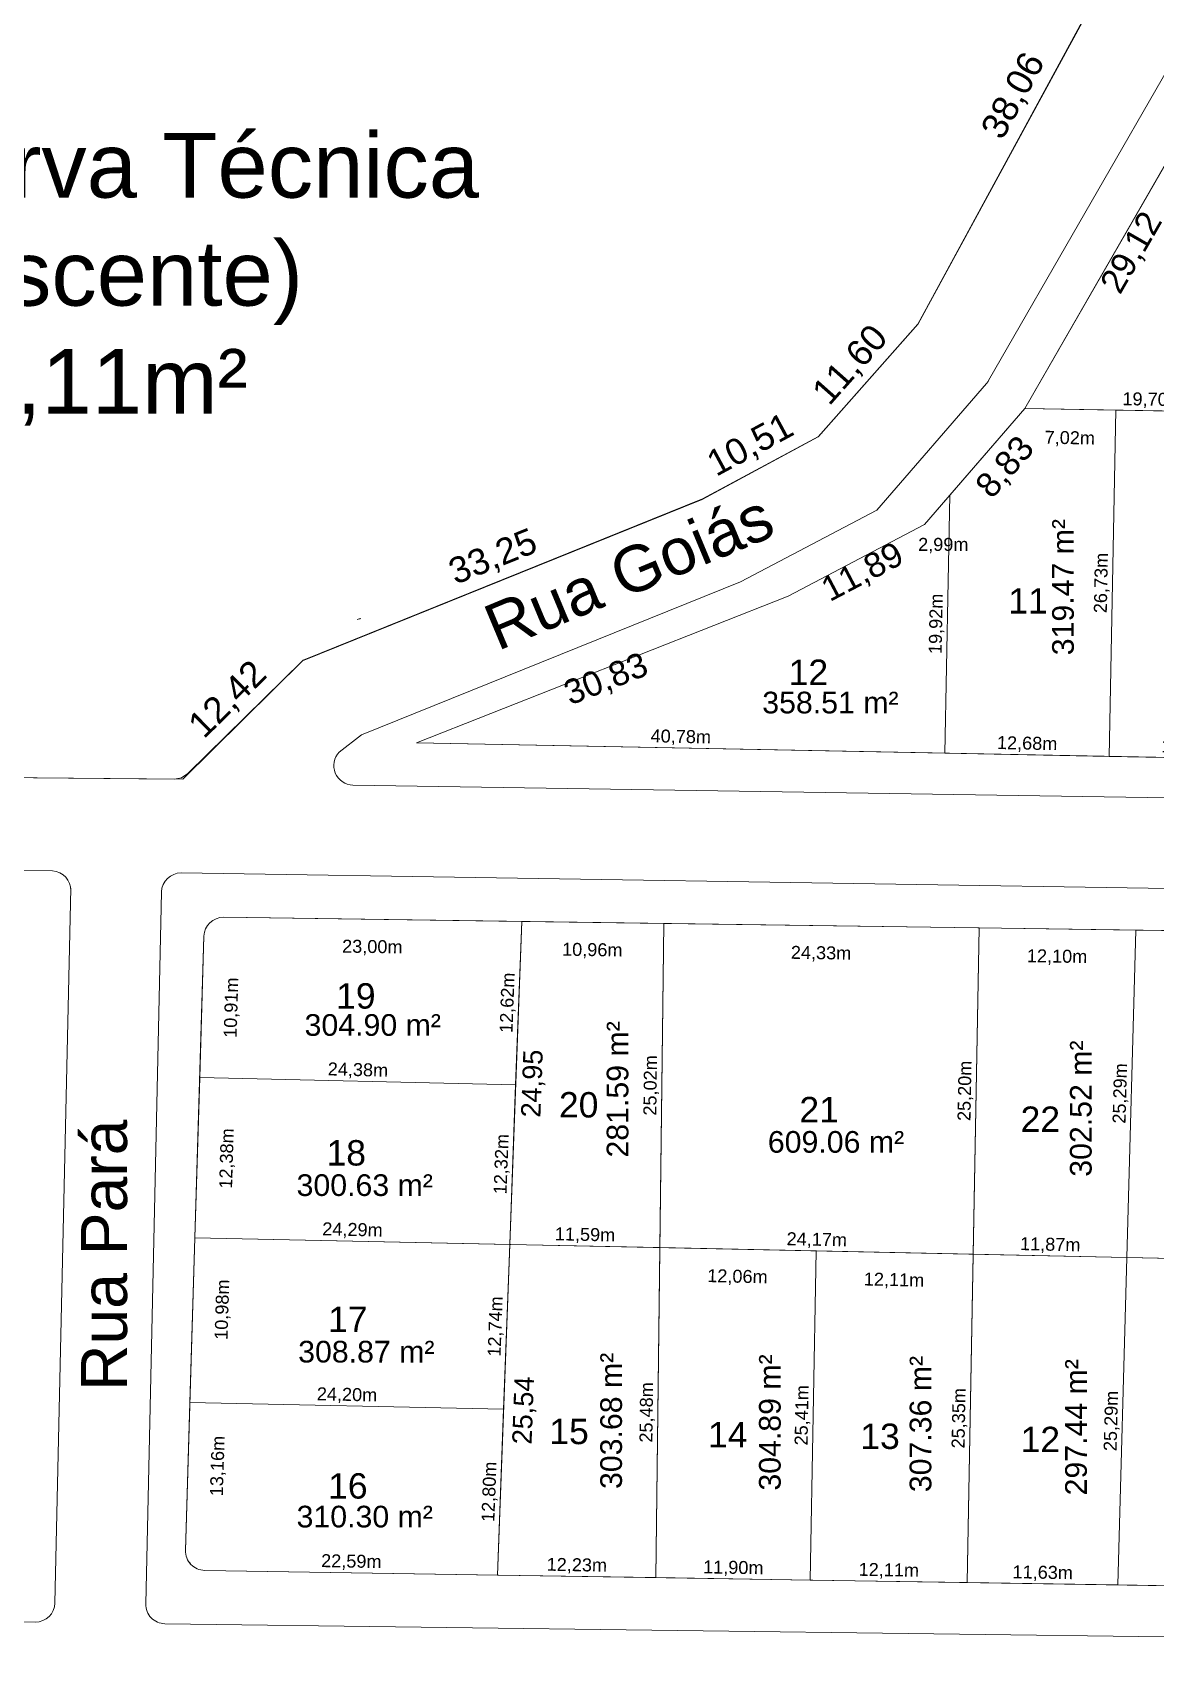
# Model space of a CAD drawing. Header units: metres. Extents: x 3808 to 8215, y 2374 to 6187.
# Drawn here: x 5029.4 to 5116, y 5505.1 to 5631.2 of the extents above; entities that cross this region are included whole.
import ezdxf
from ezdxf.enums import TextEntityAlignment as Align

# ---------------------------------------------------------------- set-up
doc = ezdxf.new("R2010")
doc.units = ezdxf.units.M
doc.linetypes.add('CONTINUO', pattern=[0])
for name, color, linetype in [('0 - RUAS', 7, 'Continuous'), ('Areas Lotes', 1, 'Continuous'), ('Calçada', 8, 'Continuous'), ('COTAS', 7, 'Continuous'), ('Lote', 7, 'Continuous'), ('Nome das Ruas', 7, 'Continuous'), ('Nº Lote', 7, 'Continuous'), ('PDF_REGIAO_POLILINHAS', 7, 'Continuous'), ('q', 9, 'CONTINUO'), ('quadras', 7, 'Continuous')]:
    doc.layers.add(name, color=color, linetype=linetype)
doc.styles.add('Arial', font='arial.ttf')
doc.styles.get("Standard").update_dxf_attribs({"font": 'arial.ttf'})
doc.dimstyles.new('Copy(2) of ISO-25', dxfattribs={"dimtxt": 1, "dimasz": 2.5, "dimexe": 1.25, "dimexo": 0.625, "dimgap": 0.2, "dimtad": 1, "dimtoh": 1, "dimlfac": 1, "dimzin": 1, "dimtxsty": 'Arial', "dimblk": 'NONE', "dimcen": 0, "dimse1": 1, "dimse2": 1, "dimsd1": 1, "dimsd2": 1, "dimclrt": 256, "dimaunit": 1, "dimadec": 3, "dimazin": 0, "dimtfac": 1, "dimtmove": 0, "dimatfit": 3, "dimldrblk": 'NONE', "dimfxl": 1, "dimtolj": 1, "dimtzin": 0, "dimarcsym": 0})
doc.dimstyles.new('COTA 2', dxfattribs={"dimtxt": 1.9, "dimasz": 2.5, "dimexe": 1.25, "dimexo": 0.625, "dimtad": 1, "dimlfac": 1, "dimzin": 1, "dimtxsty": 'Arial', "dimcen": 2.5, "dimse1": 1, "dimse2": 1, "dimsd1": 1, "dimsd2": 1, "dimclrt": 7, "dimadec": 0, "dimazin": 0, "dimtfac": 1, "dimtmove": 0, "dimatfit": 3, "dimfxl": 1, "dimtolj": 1, "dimtzin": 0, "dimarcsym": 0})

# ---------------------------------------------------------------- blocks, each defined once
blk = doc.blocks.new('*D364')
at = {"layer": 'Defpoints', "color": 0, "linetype": 'Continuous', "transparency": 16777216}
for p in [(5077.81, 5537.42), (5089.88, 5537.17), (5089.81, 5534.19)]:
    blk.add_point(p, dxfattribs=at)
at = {"layer": 'COTAS', "linetype": 'Continuous', "lineweight": 5, "transparency": 16777216, "insert": (5083.8, 5535.12), "char_height": 1, "attachment_point": 5, "rotation": 358.7842, "style": 'Arial'}
blk.add_mtext('\\A1;12,06m', dxfattribs=at)
blk = doc.blocks.new('_None')
blk = doc.blocks.new('*D372')
at = {"layer": 'Defpoints', "color": 0, "linetype": 'Continuous', "transparency": 16777216}
for p in [(5113.15, 5511.38), (5113.15, 5511.38), (5125.02, 5511.19)]:
    blk.add_point(p, dxfattribs=at)
at = {"layer": 'COTAS', "linetype": 'Continuous', "lineweight": 5, "transparency": 16777216, "insert": (5119.1, 5512.09), "char_height": 1, "attachment_point": 5, "rotation": 359.0845, "style": 'Arial'}
blk.add_mtext('\\A1;11,87m', dxfattribs=at)
blk = doc.blocks.new('*D373')
at = {"layer": 'Defpoints', "color": 0, "linetype": 'Continuous', "transparency": 16777216}
for p in [(5101.52, 5511.57), (5101.52, 5511.57), (5113.15, 5511.38)]:
    blk.add_point(p, dxfattribs=at)
at = {"layer": 'COTAS', "linetype": 'Continuous', "lineweight": 5, "transparency": 16777216, "insert": (5107.35, 5512.27), "char_height": 1, "attachment_point": 5, "rotation": 359.0845, "style": 'Arial'}
blk.add_mtext('\\A1;11,63m', dxfattribs=at)
blk = doc.blocks.new('*D374')
at = {"layer": 'Defpoints', "color": 0, "linetype": 'Continuous', "transparency": 16777216}
for p in [(5089.41, 5511.76), (5089.41, 5511.76), (5101.52, 5511.57)]:
    blk.add_point(p, dxfattribs=at)
at = {"layer": 'COTAS', "linetype": 'Continuous', "lineweight": 5, "transparency": 16777216, "insert": (5095.48, 5512.46), "char_height": 1, "attachment_point": 5, "rotation": 359.0845, "style": 'Arial'}
blk.add_mtext('\\A1;12,11m', dxfattribs=at)
blk = doc.blocks.new('*D375')
at = {"layer": 'Defpoints', "color": 0, "linetype": 'Continuous', "transparency": 16777216}
for p in [(5077.51, 5511.95), (5077.51, 5511.95), (5089.41, 5511.76)]:
    blk.add_point(p, dxfattribs=at)
at = {"layer": 'COTAS', "linetype": 'Continuous', "lineweight": 5, "transparency": 16777216, "insert": (5083.48, 5512.65), "char_height": 1, "attachment_point": 5, "rotation": 359.0845, "style": 'Arial'}
blk.add_mtext('\\A1;11,90m', dxfattribs=at)
blk = doc.blocks.new('*D376')
at = {"layer": 'Defpoints', "color": 0, "linetype": 'Continuous', "transparency": 16777216}
for p in [(5065.29, 5512.14), (5065.29, 5512.14), (5077.51, 5511.95)]:
    blk.add_point(p, dxfattribs=at)
at = {"layer": 'COTAS', "linetype": 'Continuous', "lineweight": 5, "transparency": 16777216, "insert": (5071.41, 5512.85), "char_height": 1, "attachment_point": 5, "rotation": 359.0845, "style": 'Arial'}
blk.add_mtext('\\A1;12,23m', dxfattribs=at)
blk = doc.blocks.new('*D377')
at = {"layer": 'Defpoints', "color": 0, "linetype": 'Continuous', "transparency": 16777216}
for p in [(5042.7, 5512.51), (5042.7, 5512.51), (5065.29, 5512.14)]:
    blk.add_point(p, dxfattribs=at)
at = {"layer": 'COTAS', "linetype": 'Continuous', "lineweight": 5, "transparency": 16777216, "insert": (5054.01, 5513.13), "char_height": 1, "attachment_point": 5, "rotation": 359.0845, "style": 'Arial'}
blk.add_mtext('\\A1;22,59m', dxfattribs=at)
blk = doc.blocks.new('*D378')
at = {"layer": 'Defpoints', "color": 0, "linetype": 'Continuous', "transparency": 16777216}
for p in [(5044.16, 5562.92), (5067.15, 5562.6), (5067.11, 5559.61)]:
    blk.add_point(p, dxfattribs=at)
at = {"layer": 'COTAS', "linetype": 'Continuous', "lineweight": 5, "transparency": 16777216, "insert": (5055.63, 5560.57), "char_height": 1, "attachment_point": 5, "rotation": 359.2012, "style": 'Arial'}
blk.add_mtext('\\A1;23,00m', dxfattribs=at)
blk = doc.blocks.new('*D379')
at = {"layer": 'Defpoints', "color": 0, "linetype": 'Continuous', "transparency": 16777216}
for p in [(5067.15, 5562.6), (5078.11, 5562.45), (5078.07, 5559.45)]:
    blk.add_point(p, dxfattribs=at)
at = {"layer": 'COTAS', "linetype": 'Continuous', "lineweight": 5, "transparency": 16777216, "insert": (5072.6, 5560.33), "char_height": 1, "attachment_point": 5, "rotation": 359.2012, "style": 'Arial'}
blk.add_mtext('\\A1;10,96m', dxfattribs=at)
blk = doc.blocks.new('*D380')
at = {"layer": 'Defpoints', "color": 0, "linetype": 'Continuous', "transparency": 16777216}
for p in [(5078.11, 5562.45), (5102.44, 5562.11), (5102.4, 5559.11)]:
    blk.add_point(p, dxfattribs=at)
at = {"layer": 'COTAS', "linetype": 'Continuous', "lineweight": 5, "transparency": 16777216, "insert": (5090.25, 5560.09), "char_height": 1, "attachment_point": 5, "rotation": 359.2012, "style": 'Arial'}
blk.add_mtext('\\A1;24,33m', dxfattribs=at)
blk = doc.blocks.new('*D381')
at = {"layer": 'Defpoints', "color": 0, "linetype": 'Continuous', "transparency": 16777216}
for p in [(5102.44, 5562.11), (5114.54, 5561.94), (5114.5, 5558.95)]:
    blk.add_point(p, dxfattribs=at)
at = {"layer": 'COTAS', "linetype": 'Continuous', "lineweight": 5, "transparency": 16777216, "insert": (5108.46, 5559.83), "char_height": 1, "attachment_point": 5, "rotation": 359.2012, "style": 'Arial'}
blk.add_mtext('\\A1;12,10m', dxfattribs=at)
blk = doc.blocks.new('*D382')
at = {"layer": 'Defpoints', "color": 0, "linetype": 'Continuous', "transparency": 16777216}
for p in [(5114.54, 5561.94), (5126.45, 5561.77), (5126.4, 5558.78)]:
    blk.add_point(p, dxfattribs=at)
at = {"layer": 'COTAS', "linetype": 'Continuous', "lineweight": 5, "transparency": 16777216, "insert": (5120.46, 5559.66), "char_height": 1, "attachment_point": 5, "rotation": 359.2012, "style": 'Arial'}
blk.add_mtext('\\A1;11,90m', dxfattribs=at)
blk = doc.blocks.new('*D403')
at = {"layer": 'Defpoints', "color": 0, "linetype": 'Continuous', "transparency": 16777216}
for p in [(5113.85, 5536.66), (5113.85, 5536.66), (5125.73, 5536.41)]:
    blk.add_point(p, dxfattribs=at)
at = {"layer": 'COTAS', "linetype": 'Continuous', "lineweight": 5, "transparency": 16777216, "insert": (5119.8, 5537.33), "char_height": 1, "attachment_point": 5, "rotation": 358.7842, "style": 'Arial'}
blk.add_mtext('\\A1;11,88m', dxfattribs=at)
blk = doc.blocks.new('*D404')
at = {"layer": 'Defpoints', "color": 0, "linetype": 'Continuous', "transparency": 16777216}
for p in [(5101.98, 5536.91), (5101.98, 5536.91), (5113.85, 5536.66)]:
    blk.add_point(p, dxfattribs=at)
at = {"layer": 'COTAS', "linetype": 'Continuous', "lineweight": 5, "transparency": 16777216, "insert": (5107.93, 5537.59), "char_height": 1, "attachment_point": 5, "rotation": 358.7842, "style": 'Arial'}
blk.add_mtext('\\A1;11,87m', dxfattribs=at)
blk = doc.blocks.new('*D405')
at = {"layer": 'Defpoints', "color": 0, "linetype": 'Continuous', "transparency": 16777216}
for p in [(5077.81, 5537.42), (5077.81, 5537.42), (5101.98, 5536.91)]:
    blk.add_point(p, dxfattribs=at)
at = {"layer": 'COTAS', "linetype": 'Continuous', "lineweight": 5, "transparency": 16777216, "insert": (5089.92, 5537.97), "char_height": 1, "attachment_point": 5, "rotation": 358.7842, "style": 'Arial'}
blk.add_mtext('\\A1;24,17m', dxfattribs=at)
blk = doc.blocks.new('*D406')
at = {"layer": 'Defpoints', "color": 0, "linetype": 'Continuous', "transparency": 16777216}
for p in [(5066.23, 5537.67), (5066.23, 5537.67), (5077.81, 5537.42)]:
    blk.add_point(p, dxfattribs=at)
at = {"layer": 'COTAS', "linetype": 'Continuous', "lineweight": 5, "transparency": 16777216, "insert": (5072.04, 5538.35), "char_height": 1, "attachment_point": 5, "rotation": 358.7842, "style": 'Arial'}
blk.add_mtext('\\A1;11,59m', dxfattribs=at)
blk = doc.blocks.new('*D407')
at = {"layer": 'Defpoints', "color": 0, "linetype": 'Continuous', "transparency": 16777216}
for p in [(5041.94, 5538.18), (5041.94, 5538.18), (5066.23, 5537.67)]:
    blk.add_point(p, dxfattribs=at)
at = {"layer": 'COTAS', "linetype": 'Continuous', "lineweight": 5, "transparency": 16777216, "insert": (5054.1, 5538.73), "char_height": 1, "attachment_point": 5, "rotation": 358.7842, "style": 'Arial'}
blk.add_mtext('\\A1;24,29m', dxfattribs=at)
blk = doc.blocks.new('*D408')
at = {"layer": 'Defpoints', "color": 0, "linetype": 'Continuous', "transparency": 16777216}
for p in [(5089.88, 5537.17), (5101.98, 5536.91), (5101.92, 5533.94)]:
    blk.add_point(p, dxfattribs=at)
at = {"layer": 'COTAS', "linetype": 'Continuous', "lineweight": 5, "transparency": 16777216, "insert": (5095.88, 5534.86), "char_height": 1, "attachment_point": 5, "rotation": 358.7842, "style": 'Arial'}
blk.add_mtext('\\A1;12,11m', dxfattribs=at)
blk = doc.blocks.new('*D421')
at = {"layer": 'Defpoints', "color": 0, "linetype": 'Continuous', "transparency": 16777216}
for p in [(5114.54, 5561.94), (5114.54, 5561.94), (5113.85, 5536.66)]:
    blk.add_point(p, dxfattribs=at)
at = {"layer": 'COTAS', "linetype": 'Continuous', "lineweight": 5, "transparency": 16777216, "insert": (5113.39, 5549.32), "char_height": 1, "attachment_point": 5, "rotation": 88.4198, "style": 'Arial'}
blk.add_mtext('\\A1;25,29m', dxfattribs=at)
blk = doc.blocks.new('*D422')
at = {"layer": 'Defpoints', "color": 0, "linetype": 'Continuous', "transparency": 16777216}
for p in [(5113.85, 5536.66), (5113.15, 5511.38), (5113.15, 5511.38)]:
    blk.add_point(p, dxfattribs=at)
at = {"layer": 'COTAS', "linetype": 'Continuous', "lineweight": 5, "transparency": 16777216, "insert": (5112.7, 5524.04), "char_height": 1, "attachment_point": 5, "rotation": 88.4198, "style": 'Arial'}
blk.add_mtext('\\A1;25,29m', dxfattribs=at)
blk = doc.blocks.new('*D423')
at = {"layer": 'Defpoints', "color": 0, "linetype": 'Continuous', "transparency": 16777216}
for p in [(5101.98, 5536.91), (5101.52, 5511.57), (5101.52, 5511.57)]:
    blk.add_point(p, dxfattribs=at)
at = {"layer": 'COTAS', "linetype": 'Continuous', "lineweight": 5, "transparency": 16777216, "insert": (5100.95, 5524.25), "char_height": 1, "attachment_point": 5, "rotation": 88.9548, "style": 'Arial'}
blk.add_mtext('\\A1;25,35m', dxfattribs=at)
blk = doc.blocks.new('*D424')
at = {"layer": 'Defpoints', "color": 0, "linetype": 'Continuous', "transparency": 16777216}
for p in [(5102.44, 5562.11), (5102.44, 5562.11), (5101.98, 5536.91)]:
    blk.add_point(p, dxfattribs=at)
at = {"layer": 'COTAS', "linetype": 'Continuous', "lineweight": 5, "transparency": 16777216, "insert": (5101.41, 5549.52), "char_height": 1, "attachment_point": 5, "rotation": 88.9548, "style": 'Arial'}
blk.add_mtext('\\A1;25,20m', dxfattribs=at)
blk = doc.blocks.new('*D425')
at = {"layer": 'Defpoints', "color": 0, "linetype": 'Continuous', "transparency": 16777216}
for p in [(5089.88, 5537.17), (5089.41, 5511.76), (5089.41, 5511.76)]:
    blk.add_point(p, dxfattribs=at)
at = {"layer": 'COTAS', "linetype": 'Continuous', "lineweight": 5, "transparency": 16777216, "insert": (5088.84, 5524.48), "char_height": 1, "attachment_point": 5, "rotation": 88.9548, "style": 'Arial'}
blk.add_mtext('\\A1;25,41m', dxfattribs=at)
blk = doc.blocks.new('*D426')
at = {"layer": 'Defpoints', "color": 0, "linetype": 'Continuous', "transparency": 16777216}
for p in [(5077.81, 5537.42), (5077.51, 5511.95), (5077.51, 5511.95)]:
    blk.add_point(p, dxfattribs=at)
at = {"layer": 'COTAS', "linetype": 'Continuous', "lineweight": 5, "transparency": 16777216, "insert": (5076.86, 5524.7), "char_height": 1, "attachment_point": 5, "rotation": 89.3217, "style": 'Arial'}
blk.add_mtext('\\A1;25,48m', dxfattribs=at)
blk = doc.blocks.new('*D427')
at = {"layer": 'Defpoints', "color": 0, "linetype": 'Continuous', "transparency": 16777216}
for p in [(5078.11, 5562.45), (5078.11, 5562.45), (5077.81, 5537.42)]:
    blk.add_point(p, dxfattribs=at)
at = {"layer": 'COTAS', "linetype": 'Continuous', "lineweight": 5, "transparency": 16777216, "insert": (5077.16, 5549.94), "char_height": 1, "attachment_point": 5, "rotation": 89.3217, "style": 'Arial'}
blk.add_mtext('\\A1;25,02m', dxfattribs=at)
blk = doc.blocks.new('*D428')
at = {"layer": 'Defpoints', "color": 0, "linetype": 'Continuous', "transparency": 16777216}
for p in [(5042.31, 5550.56), (5042.31, 5550.56), (5066.69, 5549.98)]:
    blk.add_point(p, dxfattribs=at)
at = {"layer": 'COTAS', "linetype": 'Continuous', "lineweight": 5, "transparency": 16777216, "insert": (5054.52, 5551.07), "char_height": 1, "attachment_point": 5, "rotation": 358.6431, "style": 'Arial'}
blk.add_mtext('\\A1;24,38m', dxfattribs=at)
blk = doc.blocks.new('*D429')
at = {"layer": 'Defpoints', "color": 0, "linetype": 'Continuous', "transparency": 16777216}
for p in [(5041.56, 5525.45), (5065.76, 5524.94), (5065.76, 5524.94)]:
    blk.add_point(p, dxfattribs=at)
at = {"layer": 'COTAS', "linetype": 'Continuous', "lineweight": 5, "transparency": 16777216, "insert": (5053.68, 5526), "char_height": 1, "attachment_point": 5, "rotation": 358.7842, "style": 'Arial'}
blk.add_mtext('\\A1;24,20m', dxfattribs=at)
blk = doc.blocks.new('*D430')
at = {"layer": 'Defpoints', "color": 0, "linetype": 'Continuous', "transparency": 16777216}
for p in [(5065.76, 5524.94), (5065.76, 5524.94), (5065.29, 5512.14)]:
    blk.add_point(p, dxfattribs=at)
at = {"layer": 'COTAS', "linetype": 'Continuous', "lineweight": 5, "transparency": 16777216, "insert": (5064.72, 5518.57), "char_height": 1, "attachment_point": 5, "rotation": 87.8827, "style": 'Arial'}
blk.add_mtext('\\A1;12,80m', dxfattribs=at)
blk = doc.blocks.new('*D431')
at = {"layer": 'Defpoints', "color": 0, "linetype": 'Continuous', "transparency": 16777216}
for p in [(5066.23, 5537.67), (5066.23, 5537.67), (5065.76, 5524.94)]:
    blk.add_point(p, dxfattribs=at)
at = {"layer": 'COTAS', "linetype": 'Continuous', "lineweight": 5, "transparency": 16777216, "insert": (5065.2, 5531.33), "char_height": 1, "attachment_point": 5, "rotation": 87.8827, "style": 'Arial'}
blk.add_mtext('\\A1;12,74m', dxfattribs=at)
blk = doc.blocks.new('*D432')
at = {"layer": 'Defpoints', "color": 0, "linetype": 'Continuous', "transparency": 16777216}
for p in [(5066.69, 5549.98), (5066.69, 5549.98), (5066.23, 5537.67)]:
    blk.add_point(p, dxfattribs=at)
at = {"layer": 'COTAS', "linetype": 'Continuous', "lineweight": 5, "transparency": 16777216, "insert": (5065.66, 5543.86), "char_height": 1, "attachment_point": 5, "rotation": 87.8827, "style": 'Arial'}
blk.add_mtext('\\A1;12,32m', dxfattribs=at)
blk = doc.blocks.new('*D433')
at = {"layer": 'Defpoints', "color": 0, "linetype": 'Continuous', "transparency": 16777216}
for p in [(5067.15, 5562.6), (5067.15, 5562.6), (5066.69, 5549.98)]:
    blk.add_point(p, dxfattribs=at)
at = {"layer": 'COTAS', "linetype": 'Continuous', "lineweight": 5, "transparency": 16777216, "insert": (5066.12, 5556.32), "char_height": 1, "attachment_point": 5, "rotation": 87.8827, "style": 'Arial'}
blk.add_mtext('\\A1;12,62m', dxfattribs=at)
blk = doc.blocks.new('*D434')
at = {"layer": 'Defpoints', "color": 0, "linetype": 'Continuous', "transparency": 16777216}
for p in [(5042.64, 5561.46), (5042.31, 5550.56), (5045.45, 5550.47)]:
    blk.add_point(p, dxfattribs=at)
at = {"layer": 'COTAS', "linetype": 'Continuous', "lineweight": 5, "transparency": 16777216, "insert": (5044.82, 5555.94), "char_height": 1, "attachment_point": 5, "rotation": 88.2896, "style": 'Arial'}
blk.add_mtext('\\A1;10,91m', dxfattribs=at)
blk = doc.blocks.new('*D435')
at = {"layer": 'Defpoints', "color": 0, "linetype": 'Continuous', "transparency": 16777216}
for p in [(5042.31, 5550.56), (5041.94, 5538.18), (5045.08, 5538.09)]:
    blk.add_point(p, dxfattribs=at)
at = {"layer": 'COTAS', "linetype": 'Continuous', "lineweight": 5, "transparency": 16777216, "insert": (5044.47, 5544.3), "char_height": 1, "attachment_point": 5, "rotation": 88.2896, "style": 'Arial'}
blk.add_mtext('\\A1;12,38m', dxfattribs=at)
blk = doc.blocks.new('*D436')
at = {"layer": 'Defpoints', "color": 0, "linetype": 'Continuous', "transparency": 16777216}
for p in [(5041.94, 5538.18), (5039.61, 5527.27), (5044.76, 5527.11)]:
    blk.add_point(p, dxfattribs=at)
at = {"layer": 'COTAS', "linetype": 'Continuous', "lineweight": 5, "transparency": 16777216, "insert": (5044.12, 5532.63), "char_height": 1, "attachment_point": 5, "rotation": 88.2896, "style": 'Arial'}
blk.add_mtext('\\A1;10,98m', dxfattribs=at)
blk = doc.blocks.new('*D437')
at = {"layer": 'Defpoints', "color": 0, "linetype": 'Continuous', "transparency": 16777216}
for p in [(5039.61, 5527.27), (5041.22, 5514.05), (5044.36, 5513.96)]:
    blk.add_point(p, dxfattribs=at)
at = {"layer": 'COTAS', "linetype": 'Continuous', "lineweight": 5, "transparency": 16777216, "insert": (5043.76, 5520.56), "char_height": 1, "attachment_point": 5, "rotation": 88.2896, "style": 'Arial'}
blk.add_mtext('\\A1;13,16m', dxfattribs=at)
blk = doc.blocks.new('*D451')
at = {"layer": 'Defpoints', "color": 0, "linetype": 'Continuous', "transparency": 16777216}
for p in [(5112.47, 5575.34), (5112.47, 5575.34), (5125.15, 5575.09)]:
    blk.add_point(p, dxfattribs=at)
at = {"layer": 'COTAS', "linetype": 'Continuous', "lineweight": 5, "transparency": 16777216, "insert": (5118.83, 5576.02), "char_height": 1, "attachment_point": 5, "rotation": 358.8709, "style": 'Arial'}
blk.add_mtext('\\A1;12,68m', dxfattribs=at)
blk = doc.blocks.new('*D452')
at = {"layer": 'Defpoints', "color": 0, "linetype": 'Continuous', "transparency": 16777216}
for p in [(5099.8, 5575.59), (5099.8, 5575.59), (5112.47, 5575.34)]:
    blk.add_point(p, dxfattribs=at)
at = {"layer": 'COTAS', "linetype": 'Continuous', "lineweight": 5, "transparency": 16777216, "insert": (5106.15, 5576.27), "char_height": 1, "attachment_point": 5, "rotation": 358.8709, "style": 'Arial'}
blk.add_mtext('\\A1;12,68m', dxfattribs=at)
blk = doc.blocks.new('*D453')
at = {"layer": 'Defpoints', "color": 0, "linetype": 'Continuous', "transparency": 16777216}
for p in [(5059.03, 5576.39), (5059.03, 5576.39), (5099.8, 5575.59)]:
    blk.add_point(p, dxfattribs=at)
at = {"layer": 'COTAS', "linetype": 'Continuous', "lineweight": 5, "transparency": 16777216, "insert": (5079.43, 5576.79), "char_height": 1, "attachment_point": 5, "rotation": 358.8709, "style": 'Arial'}
blk.add_mtext('\\A1;40,78m', dxfattribs=at)
blk = doc.blocks.new('*D454')
at = {"layer": 'Defpoints', "color": 0, "linetype": 'Continuous', "transparency": 16777216}
for p in [(5105.97, 5602.18), (5125.67, 5601.85), (5125.67, 5601.85)]:
    blk.add_point(p, dxfattribs=at)
at = {"layer": 'COTAS', "linetype": 'Continuous', "lineweight": 5, "transparency": 16777216, "insert": (5115.83, 5602.82), "char_height": 1, "attachment_point": 5, "rotation": 359.0442, "style": 'Arial'}
blk.add_mtext('\\A1;19,70m', dxfattribs=at)
blk = doc.blocks.new('*D468')
at = {"layer": 'Defpoints', "color": 0, "linetype": 'Continuous', "transparency": 16777216}
for p in [(5112.99, 5602.07), (5112.47, 5575.34), (5112.47, 5575.34)]:
    blk.add_point(p, dxfattribs=at)
at = {"layer": 'COTAS', "linetype": 'Continuous', "lineweight": 5, "transparency": 16777216, "insert": (5111.93, 5588.72), "char_height": 1, "attachment_point": 5, "rotation": 88.8972, "style": 'Arial'}
blk.add_mtext('\\A1;26,73m', dxfattribs=at)
blk = doc.blocks.new('*D469')
at = {"layer": 'Defpoints', "color": 0, "linetype": 'Continuous', "transparency": 16777216}
for p in [(5100.18, 5595.51), (5099.8, 5575.59), (5099.8, 5575.59)]:
    blk.add_point(p, dxfattribs=at)
at = {"layer": 'COTAS', "linetype": 'Continuous', "lineweight": 5, "transparency": 16777216, "insert": (5099.19, 5585.57), "char_height": 1, "attachment_point": 5, "rotation": 88.8972, "style": 'Arial'}
blk.add_mtext('\\A1;19,92m', dxfattribs=at)
blk = doc.blocks.new('*D481')
at = {"layer": 'Defpoints', "color": 0, "linetype": 'Continuous', "transparency": 16777216}
for p in [(5112.99, 5602.07), (5125.67, 5601.85), (5112.94, 5599.28)]:
    blk.add_point(p, dxfattribs=at)
at = {"layer": 'COTAS', "linetype": 'Continuous', "lineweight": 5, "transparency": 16777216, "insert": (5119.29, 5599.97), "char_height": 1, "attachment_point": 5, "rotation": 359.0442, "style": 'Arial'}
blk.add_mtext('\\A1;12,68m', dxfattribs=at)
blk = doc.blocks.new('*D482')
at = {"layer": 'Defpoints', "color": 0, "linetype": 'Continuous', "transparency": 16777216}
for p in [(5105.97, 5602.18), (5112.99, 5602.07), (5112.94, 5598.99)]:
    blk.add_point(p, dxfattribs=at)
at = {"layer": 'COTAS', "linetype": 'Continuous', "lineweight": 5, "transparency": 16777216, "insert": (5109.44, 5599.85), "char_height": 1, "attachment_point": 5, "rotation": 359.0442, "style": 'Arial'}
blk.add_mtext('\\A1;7,02m', dxfattribs=at)
blk = doc.blocks.new('*D483')
at = {"layer": 'Defpoints', "color": 0, "linetype": 'Continuous', "transparency": 16777216}
for p in [(5106.59, 5601.67), (5108.76, 5599.78), (5100.8, 5595)]:
    blk.add_point(p, dxfattribs=at)
at = {"layer": 'COTAS', "color": 7, "linetype": 'Continuous', "lineweight": 5, "transparency": 16777216, "insert": (5104.53, 5597.6), "char_height": 1.9, "attachment_point": 5, "rotation": 49.0672, "style": 'Arial'}
blk.add_mtext('\\A1;8,83', dxfattribs=at)
blk = doc.blocks.new('*D484')
at = {"layer": 'Defpoints', "color": 0, "linetype": 'Continuous', "transparency": 16777216}
for p in [(5106.29, 5601.91), (5104.33, 5599.65), (5107.23, 5597.13)]:
    blk.add_point(p, dxfattribs=at)
at = {"layer": 'COTAS', "linetype": 'Continuous', "lineweight": 5, "transparency": 16777216, "insert": (5099.68, 5591.61), "char_height": 1, "attachment_point": 5, "style": 'Arial'}
blk.add_mtext('\\A1;2,99m', dxfattribs=at)
blk = doc.blocks.new('*D485')
at = {"layer": 'Defpoints', "color": 0, "linetype": 'Continuous', "transparency": 16777216}
for p in [(5098.22, 5593.25), (5087.7, 5587.71), (5089.06, 5585.13)]:
    blk.add_point(p, dxfattribs=at)
at = {"layer": 'COTAS', "color": 7, "linetype": 'Continuous', "lineweight": 5, "transparency": 16777216, "insert": (5093.5, 5589.47), "char_height": 1.9, "attachment_point": 5, "rotation": 27.7759, "style": 'Arial'}
blk.add_mtext('\\A1;11,89', dxfattribs=at)
blk = doc.blocks.new('*D486')
at = {"layer": 'Defpoints', "color": 0, "linetype": 'Continuous', "transparency": 16777216}
for p in [(5087.7, 5587.71), (5059.03, 5576.39), (5060.01, 5573.9)]:
    blk.add_point(p, dxfattribs=at)
at = {"layer": 'COTAS', "color": 7, "linetype": 'Continuous', "lineweight": 5, "transparency": 16777216, "insert": (5073.7, 5581.2), "char_height": 1.9, "attachment_point": 5, "rotation": 21.535, "style": 'Arial'}
blk.add_mtext('\\A1;30,83', dxfattribs=at)
blk = doc.blocks.new('*D487')
at = {"layer": 'Defpoints', "color": 0, "linetype": 'Continuous', "transparency": 16777216}
for p in [(5120.48, 5627.42), (5105.97, 5602.18), (5108.57, 5600.68)]:
    blk.add_point(p, dxfattribs=at)
at = {"layer": 'COTAS', "color": 7, "linetype": 'Continuous', "lineweight": 5, "transparency": 16777216, "insert": (5114.3, 5614.18), "char_height": 1.9, "attachment_point": 5, "rotation": 60.097, "style": 'Arial'}
blk.add_mtext('\\A1;29,12', dxfattribs=at)
blk = doc.blocks.new('*D7842')
at = {"layer": 'Defpoints', "color": 0, "linetype": 'Continuous', "transparency": 16777216}
for p in [(5067.15, 5562.6), (5066.23, 5537.67), (5069.15, 5537.56)]:
    blk.add_point(p, dxfattribs=at)
at = {"layer": 'Calçada', "color": 7, "linetype": 'Continuous', "lineweight": 5, "transparency": 16777216, "insert": (5068.08, 5550.08), "char_height": 1.5, "attachment_point": 5, "rotation": 87.8827, "style": 'Arial'}
blk.add_mtext('\\A1;24,95', dxfattribs=at)
blk = doc.blocks.new('*D7843')
at = {"layer": 'Defpoints', "color": 0, "linetype": 'Continuous', "transparency": 16777216}
for p in [(5066.23, 5537.67), (5065.29, 5512.14), (5068.46, 5512.03)]:
    blk.add_point(p, dxfattribs=at)
at = {"layer": 'Calçada', "color": 7, "linetype": 'Continuous', "lineweight": 5, "transparency": 16777216, "insert": (5067.4, 5524.85), "char_height": 1.5, "attachment_point": 5, "rotation": 87.8827, "style": 'Arial'}
blk.add_mtext('\\A1;25,54', dxfattribs=at)
blk = doc.blocks.new('*D7870')
at = {"layer": 'Defpoints', "color": 0, "linetype": 'Continuous', "transparency": 16777216}
for p in [(5001.64, 5573.96), (5040.63, 5573.63), (5040.63, 5573.57)]:
    blk.add_point(p, dxfattribs=at)
at = {"layer": 'Calçada', "color": 7, "linetype": 'Continuous', "lineweight": 5, "transparency": 16777216, "insert": (5021.15, 5575.56), "char_height": 2, "attachment_point": 5, "rotation": 359.5182, "style": 'Arial'}
blk.add_mtext('\\A1;38,99', dxfattribs=at)
blk = doc.blocks.new('*D7871')
at = {"layer": 'Defpoints', "color": 0, "linetype": 'Continuous', "transparency": 16777216}
for p in [(5050.25, 5582.72), (5050.25, 5582.72), (5041.41, 5574.01)]:
    blk.add_point(p, dxfattribs=at)
at = {"layer": 'Calçada', "color": 7, "linetype": 'Continuous', "lineweight": 5, "transparency": 16777216, "insert": (5044.55, 5579.66), "char_height": 2, "attachment_point": 5, "rotation": 44.5633, "style": 'Arial'}
blk.add_mtext('\\A1;12,42', dxfattribs=at)
blk = doc.blocks.new('*D7872')
at = {"layer": 'Defpoints', "color": 0, "linetype": 'Continuous', "transparency": 16777216}
for p in [(5081.08, 5595.18), (5081.08, 5595.18), (5050.25, 5582.72)]:
    blk.add_point(p, dxfattribs=at)
at = {"layer": 'Calçada', "color": 7, "linetype": 'Continuous', "lineweight": 5, "transparency": 16777216, "insert": (5064.98, 5590.64), "char_height": 2, "attachment_point": 5, "rotation": 22.0028, "style": 'Arial'}
blk.add_mtext('\\A1;33,25', dxfattribs=at)
blk = doc.blocks.new('*D7873')
at = {"layer": 'Defpoints', "color": 0, "linetype": 'Continuous', "transparency": 16777216}
for p in [(5090.33, 5600.18), (5090.33, 5600.18), (5081.08, 5595.18)]:
    blk.add_point(p, dxfattribs=at)
at = {"layer": 'Calçada', "color": 7, "linetype": 'Continuous', "lineweight": 5, "transparency": 16777216, "insert": (5084.84, 5599.28), "char_height": 2, "attachment_point": 5, "rotation": 28.4181, "style": 'Arial'}
blk.add_mtext('\\A1;10,51', dxfattribs=at)
blk = doc.blocks.new('*D7874')
at = {"layer": 'Defpoints', "color": 0, "linetype": 'Continuous', "transparency": 16777216}
for p in [(5097.72, 5608.7), (5090.03, 5600.02), (5090.12, 5599.94)]:
    blk.add_point(p, dxfattribs=at)
at = {"layer": 'Calçada', "color": 7, "linetype": 'Continuous', "lineweight": 5, "transparency": 16777216, "insert": (5092.59, 5605.49), "char_height": 2, "attachment_point": 5, "rotation": 48.4626, "style": 'Arial'}
blk.add_mtext('\\A1;11,60', dxfattribs=at)
blk = doc.blocks.new('*D7875')
at = {"layer": 'Defpoints', "color": 0, "linetype": 'Continuous', "transparency": 16777216}
for p in [(5115.86, 5642.15), (5115.86, 5642.15), (5097.72, 5608.7)]:
    blk.add_point(p, dxfattribs=at)
at = {"layer": 'Calçada', "color": 7, "linetype": 'Continuous', "lineweight": 5, "transparency": 16777216, "insert": (5105.18, 5626.29), "char_height": 2, "attachment_point": 5, "rotation": 61.526, "style": 'Arial'}
blk.add_mtext('\\A1;38,06', dxfattribs=at)

msp = doc.modelspace()

# ---------------------------------------------------------------- linework, layer by layer
at = {"layer": 'Calçada', "linetype": 'Continuous', "lineweight": 5}
for p, q in [((5097.719, 5608.697), (5115.863, 5642.15)), ((5118.036, 5630.189), (5103.174, 5604.346)), ((5097.719, 5608.697), (5090.029, 5600.016)), ((5090.029, 5600.016), (5097.719, 5608.697)), ((5103.007, 5604.111), (5094.548, 5594.356)), ((5090.029, 5600.016), (5081.082, 5595.175)), ((5081.082, 5595.175), (5090.029, 5600.016)), ((5081.082, 5595.175), (5050.255, 5582.719)), ((5050.255, 5582.719), (5081.082, 5595.175)), ((5094.548, 5594.356), (5084.032, 5588.817)), ((5084.032, 5588.817), (5054.798, 5577.005)), ((5041.409, 5574.006), (5050.255, 5582.719)), ((5041.409, 5574.006), (5050.255, 5582.719)), ((5053.072, 5575.668), (5054.798, 5577.005)), ((5001.641, 5573.957), (5040.341, 5573.575)), ((5001.641, 5573.957), (5040.341, 5573.575)), ((5040.918, 5573.684), (5041.409, 5574.006)), ((5040.341, 5573.575), (5040.918, 5573.684)), ((5054.131, 5573.13), (5224.882, 5570.439)), ((5001.531, 5566.958), (5030.958, 5566.494)), ((5040.888, 5566.338), (5224.734, 5563.44)), ((5032.37, 5565.173), (5031.148, 5509.984)), ((5039.365, 5564.871), (5038.148, 5509.919)), ((4942.44, 5509.662), (5029.628, 5508.518)), ((5039.628, 5508.386), (5223.627, 5505.971))]:
    msp.add_line(p, q, dxfattribs=at)
for centre, start, end in [((5101.874, 5605.093), 319.0672, 330.09698), ((5089.25, 5601.221), 319.06451, 319.0672), ((5054.197, 5587.388), 280.61433, 291.53504), ((5054.155, 5574.63), 136.17703, 269.09706), ((5030.88, 5564.996), 358.73121, 87.0323), ((5040.865, 5564.838), 89.09706, 178.7312), ((5029.648, 5510.017), 269.24785, 358.73121), ((5039.648, 5509.886), 178.7312, 269.24785)]:
    msp.add_arc(centre, 1.5, start, end, dxfattribs=at)
at = {"layer": 'Lote', "lineweight": 5}
for p, q in [((5169.058, 5601.13), (5105.968, 5602.182)), ((5112.472, 5575.34), (5112.986, 5602.065)), ((5099.797, 5575.59), (5100.181, 5595.509)), ((5067.154, 5562.598), (5065.288, 5512.144)), ((5077.513, 5511.949), (5078.111, 5562.445)), ((5102.443, 5562.106), (5101.521, 5511.565)), ((5113.15, 5511.38), (5114.544, 5561.937)), ((5134.108, 5536.229), (5041.943, 5538.185)), ((5089.876, 5537.168), (5089.413, 5511.759)), ((5065.761, 5524.939), (5041.563, 5525.453))]:
    msp.add_line(p, q, dxfattribs=at)
at = {"layer": 'Lote', "linetype": 'Continuous', "lineweight": 5}
msp.add_line((5066.687, 5549.985), (5042.313, 5550.562), dxfattribs=at)
at = {"layer": 'Lote', "linetype": 'Continuous', "lineweight": 5, "flags": 128}
for points in [[(5099.797, 5575.59), (5112.472, 5575.34), (5112.986, 5602.065), (5105.968, 5602.182), (5100.181, 5595.509)], [(5112.472, 5575.34), (5125.147, 5575.091), (5125.658, 5601.652), (5125.665, 5601.854), (5112.986, 5602.065)], [(5087.704, 5587.71), (5059.027, 5576.394), (5099.797, 5575.59), (5100.181, 5595.509), (5098.221, 5593.249)], [(5077.815, 5537.424), (5078.111, 5562.445), (5067.154, 5562.598), (5066.232, 5537.669)], [(5101.983, 5536.911), (5102.443, 5562.106), (5078.111, 5562.445), (5077.815, 5537.424)], [(5113.847, 5536.659), (5114.544, 5561.937), (5102.443, 5562.106), (5101.983, 5536.911)], [(5125.729, 5536.407), (5126.445, 5561.771), (5114.544, 5561.937), (5113.847, 5536.659)], [(5066.687, 5549.985), (5042.313, 5550.562), (5041.943, 5538.185), (5066.232, 5537.669)], [(5065.761, 5524.939), (5066.232, 5537.669), (5041.943, 5538.185), (5041.563, 5525.453)], [(5077.815, 5537.424), (5066.232, 5537.669), (5065.288, 5512.144), (5077.513, 5511.949)], [(5077.513, 5511.949), (5089.413, 5511.759), (5089.876, 5537.168), (5077.815, 5537.424)], [(5101.983, 5536.911), (5089.876, 5537.168), (5089.413, 5511.759), (5101.521, 5511.565)], [(5113.847, 5536.659), (5101.983, 5536.911), (5101.521, 5511.565), (5113.15, 5511.38)], [(5113.15, 5511.38), (5125.017, 5511.19), (5125.729, 5536.407), (5113.847, 5536.659)]]:
    msp.add_lwpolyline(points, close=True, dxfattribs=at)
for points in [[(5066.687, 5549.985), (5067.154, 5562.598), (5044.158, 5562.919, 0.409561), (5042.638, 5561.464), (5042.313, 5550.562)], [(5041.563, 5525.453), (5041.222, 5514.05, 0.418283), (5042.698, 5512.505), (5065.288, 5512.144), (5065.761, 5524.939)]]:
    msp.add_lwpolyline(points, format="xyb", close=True, dxfattribs=at)
at = {"layer": 'PDF_REGIAO_POLILINHAS', "lineweight": 5}
msp.add_lwpolyline([(5115.931, 5642.188), (5097.746, 5608.733), (5090.058, 5600.038), (5081.098, 5595.214), (5050.295, 5582.754), (5041.016, 5573.582), (5001.677, 5573.953), (4998.39, 5573.211), (4962.284, 5554.39), (4949.083, 5543.15), (4932.117, 5510.596), (4884.082, 5510.225), (4874.857, 5508.37), (4870.668, 5506.143), (4849.037, 5485.36), (4846.969, 5482.179), (4835.04, 5450.102), (4834.351, 5428.418), (4807.152, 5429.001), (4795.011, 5184.48), (4758.959, 5186.071), (4756.573, 5107.763)], dxfattribs=at)
at = {"layer": 'q', "linetype": 'Continuous', "lineweight": 5}
for p, q in [((5120.484, 5627.424), (5105.968, 5602.182)), ((5105.968, 5602.182), (5100.181, 5595.509)), ((5100.181, 5595.509), (5098.221, 5593.249))]:
    msp.add_line(p, q, dxfattribs=at)
at = {"layer": 'q', "linetype": 'Continuous', "lineweight": 5, "flags": 128}
msp.add_lwpolyline([(5125.665, 5601.854), (5126.577, 5627.298), (5120.484, 5627.424), (5105.968, 5602.182)], close=True, dxfattribs=at)
at = {"layer": 'quadras', "lineweight": 5}
for p, q in [((5105.968, 5602.182), (5098.221, 5593.249)), ((5098.221, 5593.249), (5087.704, 5587.71)), ((5087.704, 5587.71), (5059.027, 5576.394)), ((5059.027, 5576.394), (5220.803, 5573.205)), ((5044.158, 5562.919), (5221.109, 5560.452)), ((5041.222, 5514.05), (5042.638, 5561.464)), ((5219.213, 5509.685), (5042.698, 5512.505))]:
    msp.add_line(p, q, dxfattribs=at)
for centre, start, end in [((5044.138, 5561.419), 89.20124, 178.28961), ((5042.722, 5514.005), 178.28961, 269.08453)]:
    msp.add_arc(centre, 1.5, start, end, dxfattribs=at)

# ---------------------------------------------------------------- texts
at = {"layer": '0 - RUAS', "lineweight": 5, "insert": (4979.627, 5623.466), "char_height": 5, "attachment_point": 1}
msp.add_mtext_dynamic_manual_height_columns('\\pxqc;Área de Reserva Técnica\\P(Remanescente)\\P259.504,11m²', width=89.68696, gutter_width=12.5, heights=[0], dxfattribs=at)
at = {"layer": 'Areas Lotes', "lineweight": 5, "style": 'Arial'}
for s, p in [('319.47 m²', (5109.75, 5583.144)), ('281.59 m²', (5075.385, 5544.375)), ('302.52 m²', (5111.125, 5542.892)), ('303.68 m²', (5074.89, 5518.789)), ('304.89 m²', (5087.134, 5518.665)), ('307.36 m²', (5098.758, 5518.542)), ('297.44 m²', (5110.754, 5518.294))]:
    msp.add_text(s, height=1.6726, rotation=90, dxfattribs=at).set_placement(p)
at = {"layer": 'Areas Lotes', "linetype": 'Continuous', "lineweight": 5, "style": 'Arial'}
for s, p in [('358.51 m²', (5085.713, 5578.658)), ('304.90 m²', (5050.404, 5553.769)), ('609.06 m²', (5086.144, 5544.746)), ('300.63 m²', (5049.786, 5541.408)), ('308.87 m²', (5049.909, 5528.553)), ('310.30 m²', (5049.786, 5515.822))]:
    msp.add_text(s, height=1.6726, dxfattribs=at).set_placement(p)
at = {"layer": 'Nome das Ruas', "lineweight": 5, "style": 'Arial'}
for s, rotation, p in [('Rua Goiás', 22.63757, (5065.29, 5583.455, 165.916)), ('Rua Pará', 90, (5036.707, 5526.356, 165.916))]:
    msp.add_text(s, height=3.55, rotation=rotation, dxfattribs=at).set_placement(p)
at = {"layer": 'Nº Lote', "linetype": 'Continuous', "lineweight": 5, "style": 'Arial'}
for s, p in [('11', (5106.223, 5586.362)), ('12', (5089.276, 5580.853)), ('19', (5054.361, 5555.87)), ('20', (5071.551, 5547.465)), ('21', (5090.102, 5547.094)), ('22', (5107.168, 5546.353)), ('18', (5053.619, 5543.757)), ('17', (5053.743, 5530.902)), ('15', (5070.809, 5522.25)), ('14', (5083.053, 5522.002)), ('13', (5094.801, 5521.879)), ('12', (5107.168, 5521.632)), ('16', (5053.743, 5518.047))]:
    msp.add_text(s, height=1.96, dxfattribs=at).set_placement(p, align=Align.CENTER)

# ---------------------------------------------------------------- dimensions: what is measured, and where the dimension line sits
at = {"layer": 'Calçada', "linetype": 'Continuous', "lineweight": 5}
for p1, p2, distance, override, picture, middle in [((5097.719, 5608.697), (5115.863, 5642.15), 0, {"dimtxt": 2}, '*D7875', (5105.185, 5626.295)), ((5097.719, 5608.697), (5090.029, 5600.016), 0.118, {"dimtxt": 2}, '*D7874', (5092.595, 5605.49)), ((5081.082, 5595.175), (5090.329, 5600.179), 0, {"dimtxt": 2}, '*D7873', (5084.836, 5599.284)), ((5050.255, 5582.719), (5081.082, 5595.175), 0, {"dimtxt": 2}, '*D7872', (5064.984, 5590.641)), ((5041.409, 5574.006), (5050.255, 5582.719), 0, {"dimtxt": 2}, '*D7871', (5044.55, 5579.664)), ((5001.641, 5573.957), (5040.63, 5573.629), -0.057, {"dimtxt": 2}, '*D7870', (5021.15, 5575.563)), ((5067.154, 5562.598), (5066.232, 5537.669), 2.917, {"dimtxt": 1.5}, '*D7842', (5068.083, 5550.082)), ((5066.232, 5537.669), (5065.288, 5512.144), 3.172, {"dimtxt": 1.5}, '*D7843', (5067.404, 5524.846))]:
    dim = msp.add_aligned_dim(p1=p1, p2=p2, distance=distance, dimstyle='COTA 2', override=override, dxfattribs=at)
    dim.commit()
    dim.dimension.update_dxf_attribs({"geometry": picture, "text_midpoint": middle})
at = {"layer": 'COTAS', "linetype": 'Continuous', "lineweight": 5}
for p1, p2, distance, picture, middle in [((5120.484, 5627.424), (5105.968, 5602.182), 3.008, '*D487', (5114.302, 5614.184)), ((5100.798, 5594.995), (5106.585, 5601.668), -2.881, '*D483', (5104.534, 5597.601)), ((5098.221, 5593.249), (5087.704, 5587.71), 2.912, '*D485', (5093.496, 5589.467)), ((5087.704, 5587.71), (5059.027, 5576.394), 2.68, '*D486', (5073.701, 5581.202))]:
    dim = msp.add_aligned_dim(p1=p1, p2=p2, distance=distance, dimstyle='COTA 2', dxfattribs=at)
    dim.commit()
    dim.dimension.update_dxf_attribs({"geometry": picture, "text_midpoint": middle})
for p1, p2, distance, picture, middle in [((5105.968, 5602.182), (5125.665, 5601.854), 0, '*D454', (5115.83, 5602.819)), ((5105.968, 5602.182), (5112.986, 5602.065), -3.079, '*D482', (5109.439, 5599.846)), ((5112.986, 5602.065), (5112.472, 5575.34), 0, '*D468', (5111.928, 5588.718)), ((5125.665, 5601.854), (5112.986, 5602.065), 2.788, '*D481', (5119.293, 5599.972)), ((5100.181, 5595.509), (5099.797, 5575.59), 0, '*D469', (5099.188, 5585.565)), ((5044.158, 5562.919), (5067.154, 5562.598), -2.991, '*D378', (5055.626, 5560.568)), ((5066.687, 5549.985), (5067.154, 5562.598), 0, '*D433', (5066.12, 5556.321)), ((5077.815, 5537.424), (5078.111, 5562.445), 0, '*D427', (5077.162, 5549.944)), ((5042.638, 5561.464), (5042.313, 5550.562), 3.142, '*D434', (5044.816, 5555.943)), ((5101.983, 5536.911), (5102.443, 5562.106), 0, '*D424', (5101.412, 5549.523)), ((5113.847, 5536.659), (5114.544, 5561.937), 0, '*D421', (5113.395, 5549.32)), ((5066.687, 5549.985), (5042.313, 5550.562), 0, '*D428', (5054.519, 5551.074)), ((5066.232, 5537.669), (5066.687, 5549.985), 0, '*D432', (5065.659, 5543.857)), ((5065.761, 5524.939), (5066.232, 5537.669), 0, '*D431', (5065.196, 5531.334)), ((5077.815, 5537.424), (5077.513, 5511.949), 0, '*D426', (5076.863, 5524.696)), ((5077.815, 5537.424), (5089.876, 5537.168), -2.976, '*D364', (5083.799, 5535.121)), ((5089.876, 5537.168), (5089.413, 5511.759), 0, '*D425', (5088.844, 5524.478)), ((5101.983, 5536.911), (5101.521, 5511.565), 0, '*D423', (5100.951, 5524.253)), ((5113.847, 5536.659), (5113.15, 5511.38), 0, '*D422', (5112.698, 5524.041)), ((5041.563, 5525.453), (5065.761, 5524.939), 0, '*D429', (5053.679, 5525.997)), ((5065.288, 5512.144), (5065.761, 5524.939), 0, '*D430', (5064.724, 5518.571))]:
    dim = msp.add_aligned_dim(p1=p1, p2=p2, distance=distance, dimstyle='Copy(2) of ISO-25', override={"dimpost": 'm'}, dxfattribs=at)
    dim.commit()
    dim.dimension.update_dxf_attribs({"geometry": picture, "text_midpoint": middle})
dim = msp.add_linear_dim(base=(5107.232, 5597.13), p1=(5106.288, 5601.909), p2=(5104.328, 5599.649), angle=229.0672, dimstyle='Copy(2) of ISO-25', override={"dimpost": 'm'}, dxfattribs=at)
dim.commit()
dim.dimension.update_dxf_attribs({"geometry": '*D484', "text_midpoint": (5099.675, 5590.81), "dimtype": 161})
for base, p1, p2, angle, picture, middle in [((5059.027, 5576.394), (5099.797, 5575.59), (5059.027, 5576.394), 358.87088, '*D453', (5079.428, 5576.793)), ((5099.797, 5575.59), (5112.472, 5575.34), (5099.797, 5575.59), 358.87088, '*D452', (5106.15, 5576.266)), ((5112.472, 5575.34), (5125.147, 5575.091), (5112.472, 5575.34), 358.87088, '*D451', (5118.825, 5576.016)), ((5078.069, 5559.454), (5067.154, 5562.598), (5078.111, 5562.445), 179.20124, '*D379', (5072.602, 5560.331)), ((5102.401, 5559.115), (5078.111, 5562.445), (5102.443, 5562.106), 179.20124, '*D380', (5090.246, 5560.085)), ((5114.503, 5558.946), (5102.443, 5562.106), (5114.544, 5561.937), 179.20124, '*D381', (5108.463, 5559.831)), ((5126.403, 5558.78), (5114.544, 5561.937), (5126.445, 5561.771), 179.20124, '*D382', (5120.464, 5559.664)), ((5045.084, 5538.091), (5042.313, 5550.562), (5041.943, 5538.185), 88.28961, '*D435', (5044.468, 5544.304)), ((5041.943, 5538.185), (5066.232, 5537.669), (5041.943, 5538.185), 358.78424, '*D407', (5054.105, 5538.728)), ((5066.232, 5537.669), (5077.815, 5537.424), (5066.232, 5537.669), 358.78424, '*D406', (5072.04, 5538.347)), ((5077.815, 5537.424), (5101.983, 5536.911), (5077.815, 5537.424), 358.78424, '*D405', (5089.916, 5537.968)), ((5044.756, 5527.115), (5041.943, 5538.185), (5039.608, 5527.269), 88.28961, '*D436', (5044.119, 5532.627)), ((5101.92, 5533.935), (5089.876, 5537.168), (5101.983, 5536.911), 178.78424, '*D408', (5095.884, 5534.864)), ((5101.983, 5536.911), (5113.847, 5536.659), (5101.983, 5536.911), 358.78424, '*D404', (5107.932, 5537.586)), ((5113.847, 5536.659), (5125.729, 5536.407), (5113.847, 5536.659), 358.78424, '*D403', (5119.805, 5537.334)), ((5044.363, 5513.956), (5039.608, 5527.269), (5041.222, 5514.05), 88.28961, '*D437', (5043.759, 5520.559)), ((5042.698, 5512.505), (5065.288, 5512.144), (5042.698, 5512.505), 359.08453, '*D377', (5054.006, 5513.126)), ((5065.288, 5512.144), (5077.513, 5511.949), (5065.288, 5512.144), 359.08453, '*D376', (5071.413, 5512.848)), ((5077.513, 5511.949), (5089.413, 5511.759), (5077.513, 5511.949), 359.08453, '*D375', (5083.476, 5512.655)), ((5089.413, 5511.759), (5101.521, 5511.565), (5089.413, 5511.759), 359.08453, '*D374', (5095.48, 5512.463)), ((5101.521, 5511.565), (5113.15, 5511.38), (5101.521, 5511.565), 359.08453, '*D373', (5107.348, 5512.273)), ((5113.15, 5511.38), (5125.017, 5511.19), (5113.15, 5511.38), 359.08453, '*D372', (5119.096, 5512.086))]:
    dim = msp.add_linear_dim(base=base, p1=p1, p2=p2, angle=angle, dimstyle='Copy(2) of ISO-25', override={"dimpost": 'm', "dimtmove": 1}, dxfattribs=at)
    dim.commit()
    dim.dimension.update_dxf_attribs({"geometry": picture, "text_midpoint": middle})

doc.saveas('drawing.dxf')
